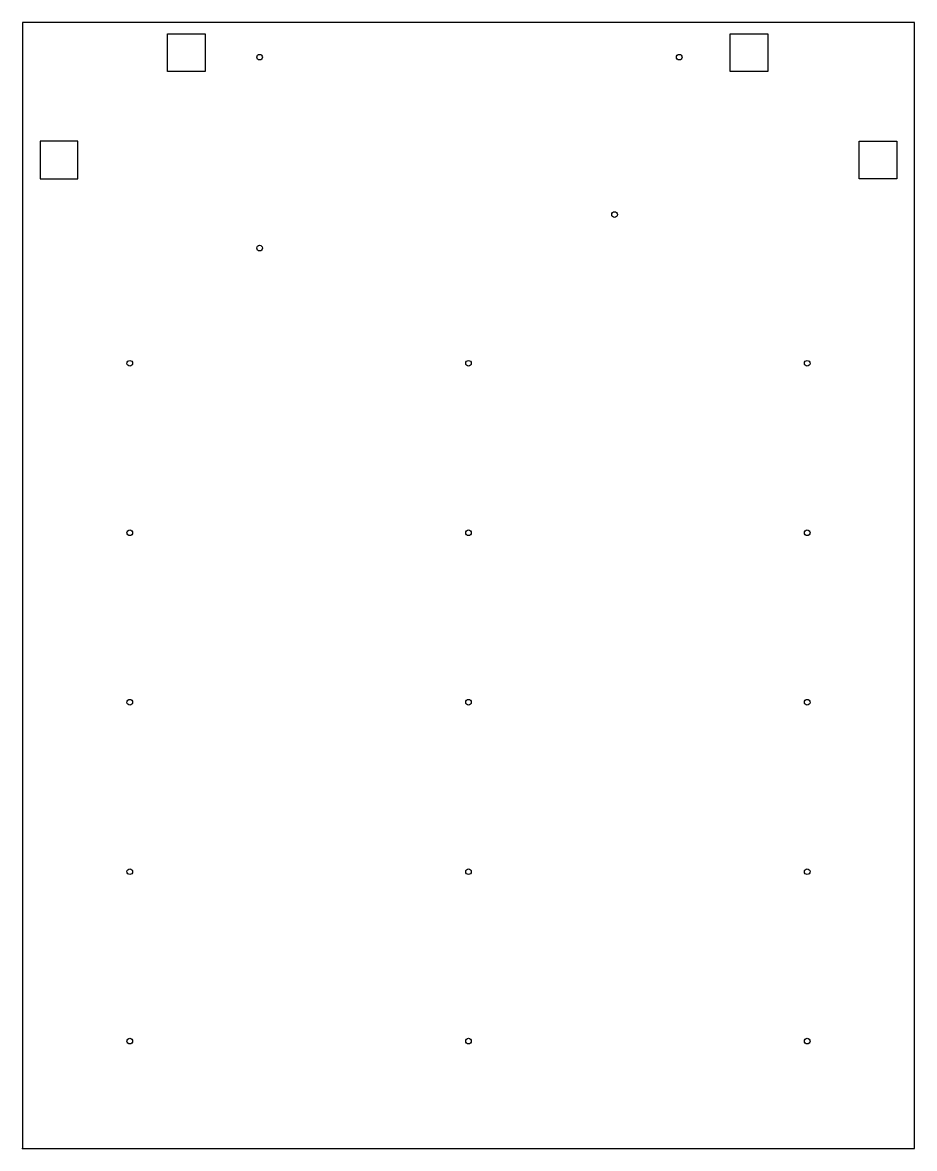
# Model space of a CAD drawing. Header units: millimetres. Extents: x 0 to 237, y 0 to 299.
import ezdxf

# ---------------------------------------------------------------- set-up
doc = ezdxf.new("R2010")
doc.units = ezdxf.units.MM
doc.layers.get('0').update_dxf_attribs({"linetype": 'CONTINUOUS'})

msp = doc.modelspace()

# ---------------------------------------------------------------- linework, layer by layer
for points in [[(0, 0), (237, 0), (237, 299), (0, 299)], [(38.5, 286), (38.5, 296), (48.5, 296), (48.5, 286)], [(188, 296), (198, 296), (198, 286), (188, 286)], [(4.7, 267.5), (4.7, 257.5), (14.7, 257.5), (14.7, 267.5)], [(232.3, 267.5), (232.3, 257.5), (222.3, 257.5), (222.3, 267.5)]]:
    msp.add_lwpolyline(points, close=True)
for centre in [(63, 289.8), (174.5, 289.8), (157.3, 248), (63, 239.1), (28.5, 208.5), (118.5, 208.5), (208.5, 208.5), (28.5, 163.5), (118.5, 163.5), (208.5, 163.5), (28.5, 118.5), (118.5, 118.5), (208.5, 118.5), (28.5, 73.5), (118.5, 73.5), (208.5, 73.5), (28.5, 28.5), (118.5, 28.5), (208.5, 28.5)]:
    msp.add_circle(centre, 0.75)
msp.add_point((0, 0))

doc.saveas('drawing.dxf')
